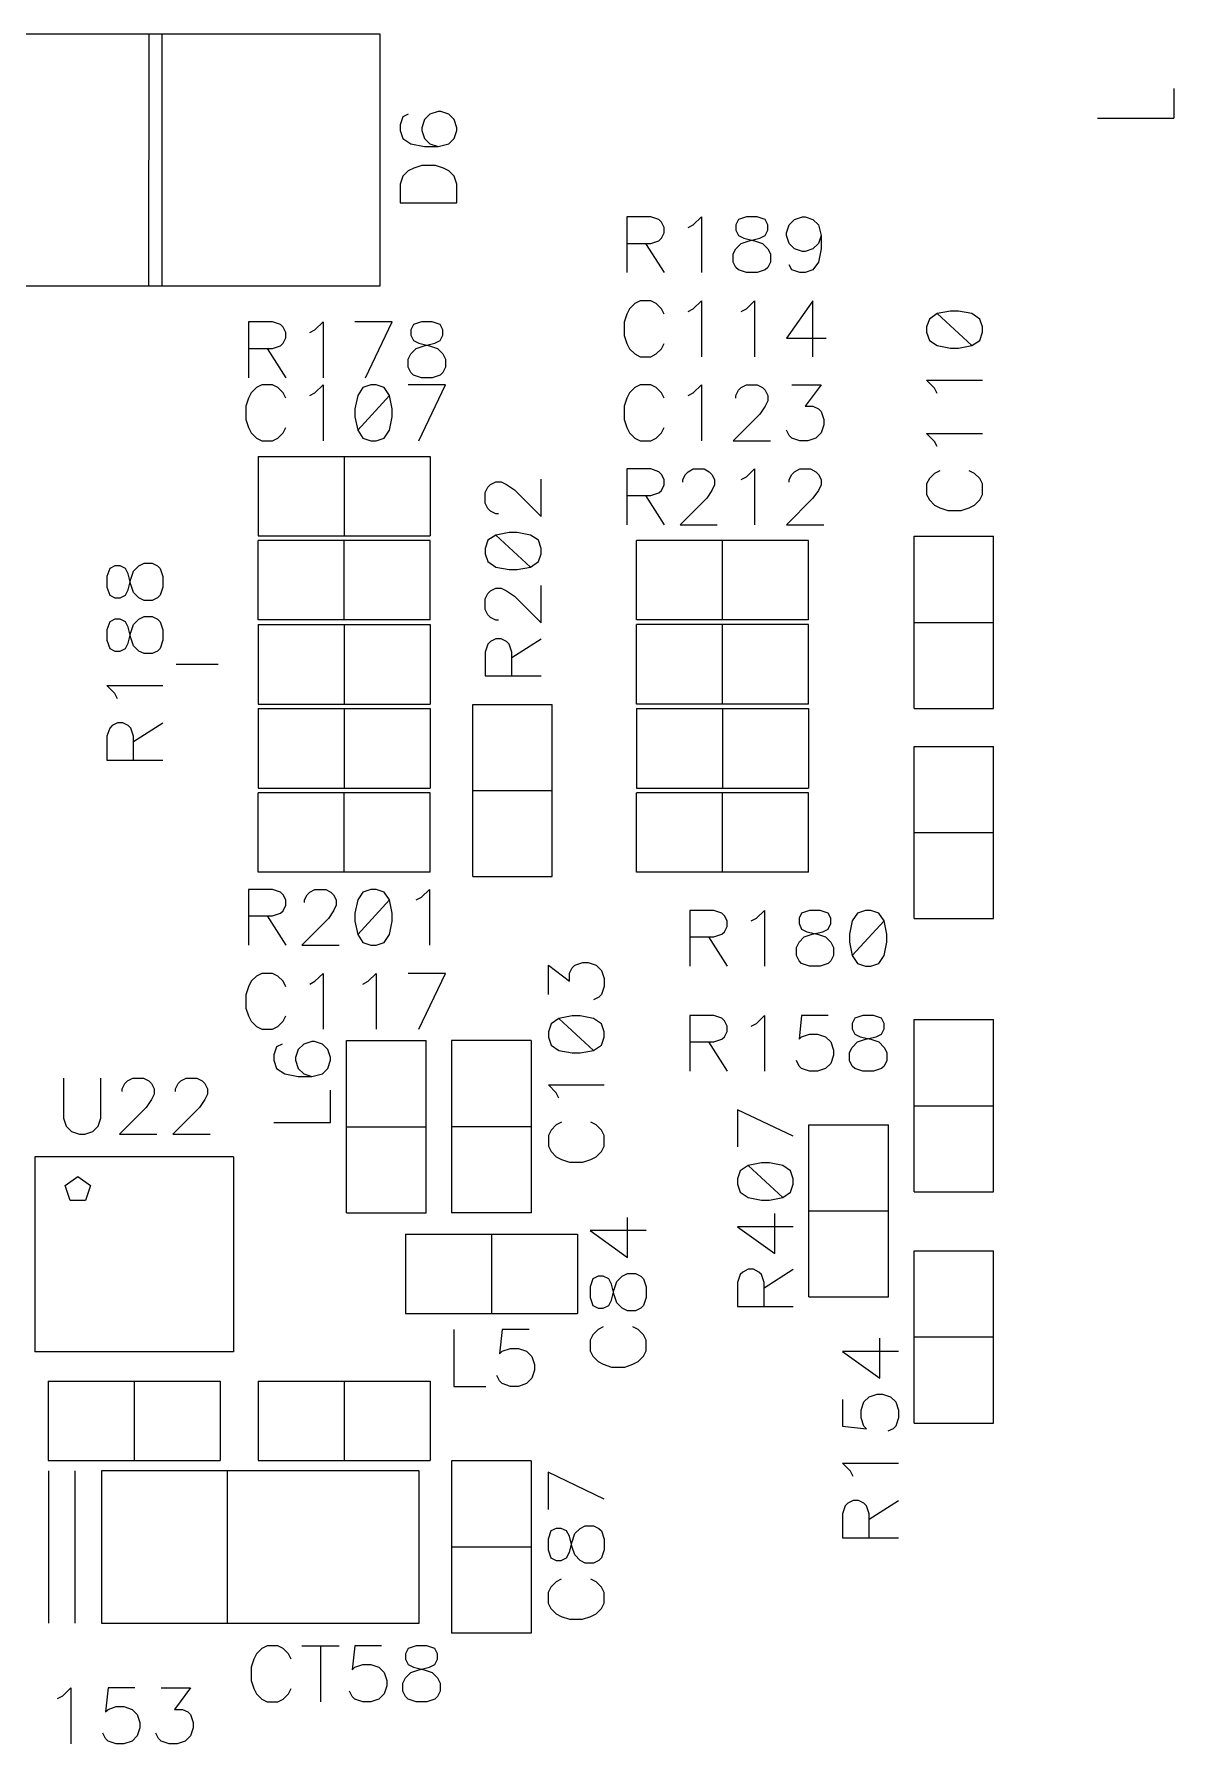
# Model space of a CAD drawing. Extents: x 295 to 953, y 10 to 290.
# Drawn here: x 722.2 to 767, y 171.1 to 238.3 of the extents above; entities that cross this region are included whole.
import ezdxf

# ---------------------------------------------------------------- set-up
doc = ezdxf.new("R2010")
doc.units = 0
doc.header["$LTSCALE"] = 5
doc.header["$MEASUREMENT"] = 0
doc.layers.add('DV-DPO-A6_BSK', color=2, linetype='CONTINUOUS')

msp = doc.modelspace()

# ---------------------------------------------------------------- linework, layer by layer
at = {"layer": 'DV-DPO-A6_BSK', "color": 7}
for p, q in [((735.824, 238.266), (718.145, 238.266)), ((726.736, 238.266), (726.723, 228.387)), ((727.245, 238.266), (727.252, 228.387)), ((735.824, 228.387), (735.824, 238.266)), ((766.994, 236.133), (766.994, 234.964)), ((736.715, 235.024), (736.609, 234.7)), ((736.926, 235.129), (736.715, 235.024)), ((737.772, 235.129), (737.56, 234.918)), ((738.095, 235.235), (737.772, 235.129)), ((738.201, 235.235), (738.095, 235.235)), ((738.518, 235.129), (738.201, 235.235)), ((738.729, 234.918), (738.518, 235.129)), ((736.609, 234.7), (736.609, 234.489)), ((736.609, 234.489), (736.715, 234.172)), ((737.56, 234.918), (737.455, 234.594)), ((737.455, 234.594), (737.455, 234.489)), ((737.455, 234.489), (737.56, 234.172)), ((738.835, 234.594), (738.729, 234.918)), ((738.729, 234.172), (738.835, 234.489)), ((738.835, 234.489), (738.835, 234.594)), ((764.003, 234.964), (766.994, 234.964)), ((736.715, 234.172), (737.032, 233.96)), ((737.032, 233.96), (737.56, 233.855)), ((737.56, 234.172), (737.772, 233.96)), ((737.56, 233.855), (738.095, 233.855)), ((737.772, 233.96), (738.095, 233.855)), ((738.095, 233.855), (738.518, 233.96)), ((738.518, 233.96), (738.729, 234.172)), ((737.138, 233.009), (736.926, 232.904)), ((737.455, 233.115), (737.138, 233.009)), ((737.99, 233.115), (737.455, 233.115)), ((738.307, 233.009), (737.99, 233.115)), ((738.518, 232.904), (738.307, 233.009)), ((736.715, 232.692), (736.609, 232.375)), ((736.609, 232.375), (736.609, 231.636)), ((736.926, 232.904), (736.715, 232.692)), ((738.729, 232.692), (738.518, 232.904)), ((738.835, 232.375), (738.729, 232.692)), ((738.835, 231.636), (738.835, 232.375)), ((736.609, 231.636), (738.835, 231.636)), ((746.449, 231.094), (745.512, 231.094)), ((745.512, 231.094), (745.512, 228.902)), ((746.766, 230.989), (746.449, 231.094)), ((748.12, 230.784), (748.437, 231.094)), ((748.437, 231.094), (748.437, 228.902)), ((750.214, 231.094), (749.897, 230.989)), ((750.63, 231.094), (750.214, 231.094)), ((750.947, 230.989), (750.63, 231.094)), ((752.096, 230.989), (752.406, 231.094)), ((752.406, 231.094), (752.512, 231.094)), ((752.512, 231.094), (752.822, 230.989)), ((746.872, 230.883), (746.766, 230.989)), ((746.971, 230.678), (746.872, 230.883)), ((746.872, 230.255), (746.971, 230.467)), ((746.971, 230.467), (746.971, 230.678)), ((747.916, 230.678), (748.12, 230.784)), ((749.897, 230.989), (749.798, 230.784)), ((749.798, 230.784), (749.798, 230.572)), ((749.798, 230.572), (749.897, 230.361)), ((749.897, 230.361), (750.108, 230.255)), ((750.735, 230.255), (750.947, 230.361)), ((751.046, 230.784), (750.947, 230.989)), ((750.947, 230.361), (751.046, 230.572)), ((751.046, 230.572), (751.046, 230.784)), ((751.779, 230.467), (751.885, 230.784)), ((751.779, 230.361), (751.779, 230.467)), ((751.885, 230.051), (751.779, 230.361)), ((751.885, 230.784), (752.096, 230.989)), ((752.822, 230.989), (753.034, 230.784)), ((753.034, 230.784), (753.139, 230.361)), ((753.139, 230.361), (753.034, 230.051)), ((753.139, 230.361), (753.139, 229.839)), ((745.512, 230.051), (746.449, 230.051)), ((746.245, 230.051), (746.971, 228.902)), ((746.449, 230.051), (746.766, 230.156)), ((746.766, 230.156), (746.872, 230.255)), ((749.692, 229.635), (749.798, 229.839)), ((749.798, 229.839), (750.002, 230.051)), ((750.002, 230.051), (750.319, 230.156)), ((750.108, 230.255), (750.524, 230.156)), ((750.319, 230.156), (750.735, 230.255)), ((750.524, 230.156), (750.841, 230.051)), ((750.841, 230.051), (751.046, 229.839)), ((751.046, 229.839), (751.151, 229.635)), ((752.096, 229.839), (751.885, 230.051)), ((752.406, 229.734), (752.096, 229.839)), ((752.512, 229.734), (752.406, 229.734)), ((752.822, 229.839), (752.512, 229.734)), ((753.034, 230.051), (752.822, 229.839)), ((753.139, 229.839), (753.034, 229.318)), ((749.692, 229.318), (749.692, 229.635)), ((749.798, 229.106), (749.692, 229.318)), ((749.897, 229.007), (749.798, 229.106)), ((750.214, 228.902), (749.897, 229.007)), ((750.947, 229.007), (750.63, 228.902)), ((751.046, 229.106), (750.947, 229.007)), ((751.151, 229.318), (751.046, 229.106)), ((751.151, 229.635), (751.151, 229.318)), ((751.99, 229.007), (751.885, 229.212)), ((752.301, 228.902), (751.99, 229.007)), ((752.822, 229.007), (752.512, 228.902)), ((753.034, 229.318), (752.822, 229.007)), ((718.145, 228.387), (735.824, 228.387)), ((750.63, 228.902), (750.214, 228.902)), ((752.512, 228.902), (752.301, 228.902)), ((745.822, 227.687), (745.617, 227.482)), ((746.033, 227.792), (745.822, 227.687)), ((746.449, 227.792), (746.033, 227.792)), ((746.661, 227.687), (746.449, 227.792)), ((746.872, 227.482), (746.661, 227.687)), ((748.12, 227.482), (748.437, 227.792)), ((748.437, 227.792), (748.437, 225.6)), ((750.214, 227.482), (750.524, 227.792)), ((750.524, 227.792), (750.524, 225.6)), ((752.822, 227.792), (751.779, 226.333)), ((752.822, 225.6), (752.822, 227.792)), ((731.59, 226.967), (730.653, 226.967)), ((730.653, 226.967), (730.653, 224.774)), ((731.907, 226.861), (731.59, 226.967)), ((733.261, 226.656), (733.578, 226.967)), ((733.578, 226.967), (733.578, 224.774)), ((736.292, 226.967), (734.833, 226.967)), ((735.249, 224.774), (736.292, 226.967)), ((737.442, 226.967), (737.131, 226.861)), ((737.864, 226.967), (737.442, 226.967)), ((738.175, 226.861), (737.864, 226.967)), ((745.512, 227.27), (745.406, 226.953)), ((745.617, 227.482), (745.512, 227.27)), ((746.971, 227.27), (746.872, 227.482)), ((747.916, 227.376), (748.12, 227.482)), ((750.002, 227.376), (750.214, 227.482)), ((757.392, 227.079), (757.287, 226.769)), ((757.703, 227.29), (757.392, 227.079)), ((758.224, 227.389), (757.703, 227.29)), ((757.703, 227.29), (759.063, 226.036)), ((758.541, 227.389), (758.224, 227.389)), ((759.063, 227.29), (758.541, 227.389)), ((759.373, 227.079), (759.063, 227.29)), ((759.479, 226.769), (759.373, 227.079)), ((732.013, 226.755), (731.907, 226.861)), ((732.112, 226.551), (732.013, 226.755)), ((732.013, 226.128), (732.112, 226.339)), ((732.112, 226.339), (732.112, 226.551)), ((733.057, 226.551), (733.261, 226.656)), ((737.131, 226.861), (737.026, 226.656)), ((737.026, 226.656), (737.026, 226.445)), ((737.026, 226.445), (737.131, 226.234)), ((738.28, 226.656), (738.175, 226.861)), ((738.175, 226.234), (738.28, 226.445)), ((738.28, 226.445), (738.28, 226.656)), ((745.406, 226.953), (745.406, 226.432)), ((745.406, 226.432), (745.512, 226.121)), ((751.779, 226.333), (753.344, 226.333)), ((757.287, 226.769), (757.287, 226.557)), ((757.287, 226.557), (757.392, 226.24)), ((759.373, 226.24), (759.479, 226.557)), ((759.479, 226.557), (759.479, 226.769)), ((730.653, 225.923), (731.59, 225.923)), ((731.386, 225.923), (732.112, 224.774)), ((731.59, 225.923), (731.907, 226.029)), ((731.907, 226.029), (732.013, 226.128)), ((736.92, 225.507), (737.026, 225.712)), ((737.026, 225.712), (737.237, 225.923)), ((737.131, 226.234), (737.336, 226.128)), ((737.237, 225.923), (737.547, 226.029)), ((737.336, 226.128), (737.759, 226.029)), ((737.547, 226.029), (737.963, 226.128)), ((737.759, 226.029), (738.069, 225.923)), ((737.963, 226.128), (738.175, 226.234)), ((738.069, 225.923), (738.28, 225.712)), ((738.28, 225.712), (738.386, 225.507)), ((745.512, 226.121), (745.617, 225.91)), ((745.617, 225.91), (745.822, 225.705)), ((745.822, 225.705), (746.033, 225.6)), ((746.449, 225.6), (746.661, 225.705)), ((746.661, 225.705), (746.872, 225.91)), ((746.872, 225.91), (746.971, 226.121)), ((757.392, 226.24), (757.703, 226.036)), ((757.703, 226.036), (758.224, 225.93)), ((758.224, 225.93), (758.541, 225.93)), ((758.541, 225.93), (759.063, 226.036)), ((759.063, 226.036), (759.373, 226.24)), ((736.92, 225.19), (736.92, 225.507)), ((737.026, 224.979), (736.92, 225.19)), ((737.131, 224.88), (737.026, 224.979)), ((738.28, 224.979), (738.175, 224.88)), ((738.386, 225.19), (738.28, 224.979)), ((738.386, 225.507), (738.386, 225.19)), ((746.033, 225.6), (746.449, 225.6)), ((730.963, 224.385), (730.758, 224.18)), ((731.174, 224.49), (730.963, 224.385)), ((731.59, 224.49), (731.174, 224.49)), ((731.802, 224.385), (731.59, 224.49)), ((732.013, 224.18), (731.802, 224.385)), ((733.261, 224.18), (733.578, 224.49)), ((733.578, 224.49), (733.578, 222.298)), ((735.143, 224.385), (734.939, 224.074)), ((735.46, 224.49), (735.143, 224.385)), ((735.665, 224.49), (735.46, 224.49)), ((735.982, 224.385), (735.665, 224.49)), ((736.187, 224.074), (735.982, 224.385)), ((738.386, 224.49), (736.92, 224.49)), ((737.442, 224.774), (737.131, 224.88)), ((737.336, 222.298), (738.386, 224.49)), ((737.864, 224.774), (737.442, 224.774)), ((738.175, 224.88), (737.864, 224.774)), ((745.822, 224.385), (745.617, 224.18)), ((746.033, 224.49), (745.822, 224.385)), ((746.449, 224.49), (746.033, 224.49)), ((746.661, 224.385), (746.449, 224.49)), ((746.872, 224.18), (746.661, 224.385)), ((748.12, 224.18), (748.437, 224.49)), ((748.437, 224.49), (748.437, 222.298)), ((749.897, 224.279), (750.002, 224.385)), ((750.002, 224.385), (750.214, 224.49)), ((750.214, 224.49), (750.63, 224.49)), ((750.63, 224.49), (750.841, 224.385)), ((750.841, 224.385), (750.947, 224.279)), ((751.99, 224.49), (753.139, 224.49)), ((753.139, 224.49), (752.512, 223.651)), ((757.597, 224.365), (757.287, 224.675)), ((757.287, 224.675), (759.479, 224.675)), ((757.703, 224.153), (757.597, 224.365)), ((730.653, 223.968), (730.547, 223.651)), ((730.547, 223.651), (730.547, 223.13)), ((730.758, 224.18), (730.653, 223.968)), ((732.112, 223.968), (732.013, 224.18)), ((733.057, 224.074), (733.261, 224.18)), ((734.939, 224.074), (734.833, 223.552)), ((736.187, 224.074), (734.939, 222.714)), ((736.292, 223.552), (736.187, 224.074)), ((745.512, 223.968), (745.406, 223.651)), ((745.406, 223.651), (745.406, 223.13)), ((745.617, 224.18), (745.512, 223.968)), ((746.971, 223.968), (746.872, 224.18)), ((747.916, 224.074), (748.12, 224.18)), ((749.798, 224.074), (749.897, 224.279)), ((749.798, 223.968), (749.798, 224.074)), ((750.947, 223.651), (750.735, 223.341)), ((750.947, 224.279), (751.046, 224.074)), ((751.046, 223.863), (750.947, 223.651)), ((751.046, 224.074), (751.046, 223.863)), ((752.512, 223.651), (752.822, 223.651)), ((752.822, 223.651), (753.034, 223.552)), ((730.547, 223.13), (730.653, 222.819)), ((734.833, 223.552), (734.833, 223.235)), ((734.833, 223.235), (734.939, 222.714)), ((736.187, 222.714), (736.292, 223.235)), ((736.292, 223.235), (736.292, 223.552)), ((745.406, 223.13), (745.512, 222.819)), ((750.735, 223.341), (749.692, 222.298)), ((753.034, 223.552), (753.139, 223.447)), ((753.139, 223.447), (753.245, 223.13)), ((753.245, 223.13), (753.245, 222.925)), ((730.653, 222.819), (730.758, 222.608)), ((730.758, 222.608), (730.963, 222.403)), ((730.963, 222.403), (731.174, 222.298)), ((731.174, 222.298), (731.59, 222.298)), ((731.59, 222.298), (731.802, 222.403)), ((731.802, 222.403), (732.013, 222.608)), ((732.013, 222.608), (732.112, 222.819)), ((734.939, 222.714), (735.143, 222.403)), ((735.143, 222.403), (735.46, 222.298)), ((735.46, 222.298), (735.665, 222.298)), ((735.665, 222.298), (735.982, 222.403)), ((735.982, 222.403), (736.187, 222.714)), ((745.512, 222.819), (745.617, 222.608)), ((745.617, 222.608), (745.822, 222.403)), ((745.822, 222.403), (746.033, 222.298)), ((746.033, 222.298), (746.449, 222.298)), ((746.449, 222.298), (746.661, 222.403)), ((746.661, 222.403), (746.872, 222.608)), ((746.872, 222.608), (746.971, 222.819)), ((749.692, 222.298), (751.151, 222.298)), ((751.885, 222.502), (751.779, 222.714)), ((751.99, 222.403), (751.885, 222.502)), ((752.301, 222.298), (751.99, 222.403)), ((752.618, 222.298), (752.301, 222.298)), ((752.928, 222.403), (752.618, 222.298)), ((753.139, 222.608), (752.928, 222.403)), ((753.245, 222.925), (753.139, 222.608)), ((757.597, 222.271), (757.287, 222.588)), ((757.287, 222.588), (759.479, 222.588)), ((757.703, 222.067), (757.597, 222.271)), ((731.036, 221.683), (737.792, 221.683)), ((731.036, 221.683), (731.036, 218.56)), ((734.41, 221.683), (734.41, 218.56)), ((737.792, 221.683), (737.792, 218.56)), ((746.449, 221.188), (745.512, 221.188)), ((745.512, 221.188), (745.512, 218.996)), ((746.766, 221.083), (746.449, 221.188)), ((746.872, 220.977), (746.766, 221.083)), ((746.971, 220.772), (746.872, 220.977)), ((747.704, 220.772), (747.81, 220.977)), ((747.81, 220.977), (747.916, 221.083)), ((747.916, 221.083), (748.12, 221.188)), ((748.12, 221.188), (748.543, 221.188)), ((748.543, 221.188), (748.748, 221.083)), ((748.748, 221.083), (748.853, 220.977)), ((748.853, 220.977), (748.959, 220.772)), ((750.214, 220.878), (750.524, 221.188)), ((750.524, 221.188), (750.524, 218.996)), ((751.885, 220.772), (751.99, 220.977)), ((751.99, 220.977), (752.096, 221.083)), ((752.096, 221.083), (752.301, 221.188)), ((752.301, 221.188), (752.723, 221.188)), ((752.723, 221.188), (752.928, 221.083)), ((752.928, 221.083), (753.034, 220.977)), ((753.034, 220.977), (753.139, 220.772)), ((757.597, 221.016), (757.392, 220.812)), ((757.808, 221.122), (757.597, 221.016)), ((759.169, 221.016), (758.957, 221.122)), ((759.373, 220.812), (759.169, 221.016)), ((739.951, 220.264), (740.057, 220.475)), ((739.951, 219.848), (739.951, 220.264)), ((740.057, 220.475), (740.156, 220.581)), ((740.156, 220.581), (740.367, 220.686)), ((740.367, 220.686), (740.578, 220.686)), ((740.578, 220.686), (740.783, 220.581)), ((740.783, 220.581), (741.1, 220.369)), ((741.1, 220.369), (742.144, 219.326)), ((742.144, 219.326), (742.144, 220.785)), ((746.449, 220.145), (746.766, 220.25)), ((746.766, 220.25), (746.872, 220.349)), ((746.872, 220.349), (746.971, 220.561)), ((746.971, 220.561), (746.971, 220.772)), ((747.704, 220.666), (747.704, 220.772)), ((748.853, 220.349), (748.649, 220.039)), ((748.959, 220.561), (748.853, 220.349)), ((748.959, 220.772), (748.959, 220.561)), ((750.002, 220.772), (750.214, 220.878)), ((751.885, 220.666), (751.885, 220.772)), ((753.034, 220.349), (752.822, 220.039)), ((753.139, 220.561), (753.034, 220.349)), ((753.139, 220.772), (753.139, 220.561)), ((757.392, 220.812), (757.287, 220.6)), ((757.287, 220.6), (757.287, 220.184)), ((759.479, 220.6), (759.373, 220.812)), ((759.479, 220.184), (759.479, 220.6)), ((740.057, 219.636), (739.951, 219.848)), ((740.156, 219.537), (740.057, 219.636)), ((745.512, 220.145), (746.449, 220.145)), ((746.245, 220.145), (746.971, 218.996)), ((748.649, 220.039), (747.599, 218.996)), ((752.822, 220.039), (751.779, 218.996)), ((757.287, 220.184), (757.392, 219.973)), ((757.392, 219.973), (757.597, 219.768)), ((757.597, 219.768), (757.808, 219.663)), ((757.808, 219.663), (758.119, 219.557)), ((758.64, 219.557), (758.957, 219.663)), ((758.957, 219.663), (759.169, 219.768)), ((759.169, 219.768), (759.373, 219.973)), ((759.373, 219.973), (759.479, 220.184)), ((740.367, 219.432), (740.156, 219.537)), ((740.473, 219.432), (740.367, 219.432)), ((747.599, 218.996), (749.065, 218.996)), ((751.779, 218.996), (753.245, 218.996)), ((758.119, 219.557), (758.64, 219.557)), ((731.036, 218.56), (737.792, 218.56)), ((737.792, 218.381), (731.036, 218.381)), ((731.036, 215.258), (731.036, 218.381)), ((734.41, 215.258), (734.41, 218.381)), ((737.792, 215.258), (737.792, 218.381)), ((740.057, 218.388), (739.951, 218.071)), ((740.367, 218.593), (740.057, 218.388)), ((740.889, 218.698), (740.367, 218.593)), ((740.367, 218.593), (741.728, 217.338)), ((741.206, 218.698), (740.889, 218.698)), ((741.728, 218.593), (741.206, 218.698)), ((742.038, 218.388), (741.728, 218.593)), ((742.144, 218.071), (742.038, 218.388)), ((752.651, 218.381), (745.895, 218.381)), ((745.895, 215.258), (745.895, 218.381)), ((749.269, 215.258), (749.269, 218.381)), ((752.651, 215.258), (752.651, 218.381)), ((756.791, 211.784), (756.791, 218.547)), ((756.791, 218.547), (759.915, 218.547)), ((759.915, 211.784), (759.915, 218.547)), ((739.951, 218.071), (739.951, 217.86)), ((739.951, 217.86), (740.057, 217.549)), ((742.038, 217.549), (742.144, 217.86)), ((742.144, 217.86), (742.144, 218.071)), ((725.198, 217.279), (725.092, 216.962)), ((725.092, 216.962), (725.092, 216.546)), ((725.402, 217.384), (725.198, 217.279)), ((725.614, 217.384), (725.402, 217.384)), ((725.825, 217.279), (725.614, 217.384)), ((725.924, 217.067), (725.825, 217.279)), ((726.03, 216.651), (725.924, 217.067)), ((726.03, 216.863), (726.136, 217.173)), ((726.136, 217.173), (726.347, 217.384)), ((726.347, 217.384), (726.552, 217.483)), ((726.552, 217.483), (726.869, 217.483)), ((726.869, 217.483), (727.073, 217.384)), ((727.073, 217.384), (727.179, 217.279)), ((727.179, 217.279), (727.285, 216.962)), ((727.285, 216.962), (727.285, 216.546)), ((740.057, 217.549), (740.367, 217.338)), ((740.367, 217.338), (740.889, 217.239)), ((740.889, 217.239), (741.206, 217.239)), ((741.206, 217.239), (741.728, 217.338)), ((741.728, 217.338), (742.038, 217.549)), ((725.092, 216.546), (725.198, 216.235)), ((725.198, 216.235), (725.402, 216.13)), ((725.614, 216.13), (725.825, 216.235)), ((725.825, 216.235), (725.924, 216.44)), ((725.924, 216.44), (726.03, 216.863)), ((726.136, 216.334), (726.03, 216.651)), ((726.347, 216.13), (726.136, 216.334)), ((727.179, 216.235), (727.073, 216.13)), ((727.285, 216.546), (727.179, 216.235)), ((739.951, 216.09), (740.057, 216.295)), ((740.057, 216.295), (740.156, 216.4)), ((740.156, 216.4), (740.367, 216.506)), ((740.367, 216.506), (740.578, 216.506)), ((740.578, 216.506), (740.783, 216.4)), ((740.783, 216.4), (741.1, 216.189)), ((742.144, 215.146), (742.144, 216.612)), ((725.402, 216.13), (725.614, 216.13)), ((726.552, 216.024), (726.347, 216.13)), ((726.869, 216.024), (726.552, 216.024)), ((727.073, 216.13), (726.869, 216.024)), ((739.951, 215.667), (739.951, 216.09)), ((740.057, 215.463), (739.951, 215.667)), ((741.1, 216.189), (742.144, 215.146)), ((725.198, 215.185), (725.092, 214.875)), ((725.402, 215.291), (725.198, 215.185)), ((725.614, 215.291), (725.402, 215.291)), ((725.825, 215.185), (725.614, 215.291)), ((725.924, 214.98), (725.825, 215.185)), ((726.03, 214.558), (725.924, 214.98)), ((726.03, 214.769), (726.136, 215.086)), ((726.136, 215.086), (726.347, 215.291)), ((726.347, 215.291), (726.552, 215.396)), ((726.552, 215.396), (726.869, 215.396)), ((726.869, 215.396), (727.073, 215.291)), ((727.073, 215.291), (727.179, 215.185)), ((727.179, 215.185), (727.285, 214.875)), ((737.792, 215.258), (731.036, 215.258)), ((731.036, 215.079), (737.792, 215.079)), ((731.036, 215.079), (731.036, 211.956)), ((734.41, 215.079), (734.41, 211.956)), ((737.792, 215.079), (737.792, 211.956)), ((740.156, 215.357), (740.057, 215.463)), ((740.367, 215.251), (740.156, 215.357)), ((740.473, 215.251), (740.367, 215.251)), ((752.651, 215.258), (745.895, 215.258)), ((752.651, 215.079), (745.895, 215.079)), ((745.895, 211.956), (745.895, 215.079)), ((749.269, 211.956), (749.269, 215.079)), ((752.651, 211.956), (752.651, 215.079)), ((756.791, 215.165), (759.915, 215.165)), ((725.092, 214.875), (725.092, 214.459)), ((725.092, 214.459), (725.198, 214.142)), ((725.825, 214.142), (725.924, 214.353)), ((725.924, 214.353), (726.03, 214.769)), ((726.136, 214.247), (726.03, 214.558)), ((726.347, 214.036), (726.136, 214.247)), ((727.285, 214.459), (727.179, 214.142)), ((727.285, 214.875), (727.285, 214.459)), ((740.057, 214.313), (739.951, 213.996)), ((740.156, 214.412), (740.057, 214.313)), ((740.367, 214.518), (740.156, 214.412)), ((740.578, 214.518), (740.367, 214.518)), ((740.783, 214.412), (740.578, 214.518)), ((740.889, 214.313), (740.783, 214.412)), ((740.995, 213.996), (740.889, 214.313)), ((740.995, 213.785), (742.144, 214.518)), ((725.198, 214.142), (725.402, 214.036)), ((725.402, 214.036), (725.614, 214.036)), ((725.614, 214.036), (725.825, 214.142)), ((726.552, 213.937), (726.347, 214.036)), ((726.869, 213.937), (726.552, 213.937)), ((727.073, 214.036), (726.869, 213.937)), ((727.179, 214.142), (727.073, 214.036)), ((739.951, 213.996), (739.951, 213.059)), ((740.995, 213.059), (740.995, 213.996)), ((729.457, 213.514), (727.806, 213.514)), ((739.951, 213.059), (742.144, 213.059)), ((725.402, 212.365), (725.092, 212.682)), ((725.092, 212.682), (727.285, 212.682)), ((725.508, 212.161), (725.402, 212.365)), ((731.036, 211.956), (737.792, 211.956)), ((731.036, 211.777), (737.792, 211.777)), ((731.036, 211.777), (731.036, 208.654)), ((734.41, 211.777), (734.41, 208.654)), ((737.792, 211.777), (737.792, 208.654)), ((739.456, 205.18), (739.456, 211.943)), ((739.456, 211.943), (742.579, 211.943)), ((742.579, 205.18), (742.579, 211.943)), ((752.651, 211.956), (745.895, 211.956)), ((745.895, 211.777), (752.651, 211.777)), ((745.895, 211.777), (745.895, 208.654)), ((749.269, 211.777), (749.269, 208.654)), ((752.651, 211.777), (752.651, 208.654)), ((756.791, 211.784), (759.915, 211.784)), ((725.198, 211.011), (725.092, 210.694)), ((725.297, 211.11), (725.198, 211.011)), ((725.508, 211.216), (725.297, 211.11)), ((725.719, 211.216), (725.508, 211.216)), ((725.924, 211.11), (725.719, 211.216)), ((726.03, 211.011), (725.924, 211.11)), ((726.136, 210.694), (726.03, 211.011)), ((726.136, 210.483), (727.285, 211.216)), ((725.092, 210.694), (725.092, 209.757)), ((726.136, 209.757), (726.136, 210.694)), ((756.791, 203.529), (756.791, 210.292)), ((756.791, 210.292), (759.915, 210.292)), ((759.915, 203.529), (759.915, 210.292)), ((725.092, 209.757), (727.285, 209.757)), ((731.036, 208.654), (737.792, 208.654)), ((737.792, 208.475), (731.036, 208.475)), ((731.036, 205.352), (731.036, 208.475)), ((734.41, 205.352), (734.41, 208.475)), ((737.792, 205.352), (737.792, 208.475)), ((739.456, 208.561), (742.579, 208.561)), ((745.895, 208.654), (752.651, 208.654)), ((752.651, 208.475), (745.895, 208.475)), ((745.895, 205.352), (745.895, 208.475)), ((749.269, 205.352), (749.269, 208.475)), ((752.651, 205.352), (752.651, 208.475)), ((756.791, 206.91), (759.915, 206.91)), ((737.792, 205.352), (731.036, 205.352)), ((739.456, 205.18), (742.579, 205.18)), ((752.651, 205.352), (745.895, 205.352)), ((731.59, 204.678), (730.653, 204.678)), ((730.653, 204.678), (730.653, 202.486)), ((731.907, 204.573), (731.59, 204.678)), ((732.013, 204.467), (731.907, 204.573)), ((732.112, 204.262), (732.013, 204.467)), ((732.112, 204.051), (732.112, 204.262)), ((732.845, 204.262), (732.951, 204.467)), ((732.845, 204.156), (732.845, 204.262)), ((732.951, 204.467), (733.057, 204.573)), ((733.057, 204.573), (733.261, 204.678)), ((733.261, 204.678), (733.684, 204.678)), ((733.684, 204.678), (733.889, 204.573)), ((733.889, 204.573), (733.994, 204.467)), ((733.994, 204.467), (734.1, 204.262)), ((734.1, 204.262), (734.1, 204.051)), ((734.939, 204.262), (734.833, 203.74)), ((735.143, 204.573), (734.939, 204.262)), ((736.187, 204.262), (734.939, 202.902)), ((735.46, 204.678), (735.143, 204.573)), ((735.665, 204.678), (735.46, 204.678)), ((735.982, 204.573), (735.665, 204.678)), ((736.187, 204.262), (735.982, 204.573)), ((736.292, 203.74), (736.187, 204.262)), ((737.237, 204.262), (737.442, 204.368)), ((737.442, 204.368), (737.759, 204.678)), ((737.759, 204.678), (737.759, 202.486)), ((730.653, 203.635), (731.59, 203.635)), ((731.386, 203.635), (732.112, 202.486)), ((731.59, 203.635), (731.907, 203.74)), ((731.907, 203.74), (732.013, 203.839)), ((732.013, 203.839), (732.112, 204.051)), ((733.79, 203.529), (732.74, 202.486)), ((733.994, 203.839), (733.79, 203.529)), ((734.1, 204.051), (733.994, 203.839)), ((734.833, 203.74), (734.833, 203.423)), ((736.292, 203.423), (736.292, 203.74)), ((748.926, 203.853), (747.988, 203.853)), ((747.988, 203.853), (747.988, 201.66)), ((749.243, 203.747), (748.926, 203.853)), ((749.349, 203.641), (749.243, 203.747)), ((749.448, 203.437), (749.349, 203.641)), ((750.392, 203.437), (750.597, 203.542)), ((750.597, 203.542), (750.914, 203.853)), ((750.914, 203.853), (750.914, 201.66)), ((752.373, 203.747), (752.274, 203.542)), ((752.274, 203.542), (752.274, 203.331)), ((752.69, 203.853), (752.373, 203.747)), ((753.106, 203.853), (752.69, 203.853)), ((753.423, 203.747), (753.106, 203.853)), ((753.522, 203.542), (753.423, 203.747)), ((753.522, 203.331), (753.522, 203.542)), ((754.572, 203.747), (754.361, 203.437)), ((754.883, 203.853), (754.572, 203.747)), ((755.094, 203.853), (754.883, 203.853)), ((755.404, 203.747), (755.094, 203.853)), ((755.616, 203.437), (755.404, 203.747)), ((756.791, 203.529), (759.915, 203.529)), ((734.833, 203.423), (734.939, 202.902)), ((734.939, 202.902), (735.143, 202.591)), ((735.982, 202.591), (736.187, 202.902)), ((736.187, 202.902), (736.292, 203.423)), ((747.988, 202.809), (748.926, 202.809)), ((748.721, 202.809), (749.448, 201.66)), ((748.926, 202.809), (749.243, 202.915)), ((749.243, 202.915), (749.349, 203.014)), ((749.349, 203.014), (749.448, 203.225)), ((749.448, 203.225), (749.448, 203.437)), ((752.274, 203.331), (752.373, 203.12)), ((752.274, 202.598), (752.479, 202.809)), ((752.373, 203.12), (752.585, 203.014)), ((752.479, 202.809), (752.796, 202.915)), ((752.585, 203.014), (753.001, 202.915)), ((752.796, 202.915), (753.212, 203.014)), ((753.001, 202.915), (753.318, 202.809)), ((753.212, 203.014), (753.423, 203.12)), ((753.318, 202.809), (753.522, 202.598)), ((753.423, 203.12), (753.522, 203.331)), ((754.361, 203.437), (754.255, 202.915)), ((754.255, 202.915), (754.255, 202.598)), ((755.616, 203.437), (754.361, 202.076)), ((755.721, 202.915), (755.616, 203.437)), ((755.721, 202.598), (755.721, 202.915)), ((732.74, 202.486), (734.206, 202.486)), ((735.143, 202.591), (735.46, 202.486)), ((735.46, 202.486), (735.665, 202.486)), ((735.665, 202.486), (735.982, 202.591)), ((752.168, 202.393), (752.274, 202.598)), ((752.168, 202.076), (752.168, 202.393)), ((753.522, 202.598), (753.628, 202.393)), ((753.628, 202.393), (753.628, 202.076)), ((754.255, 202.598), (754.361, 202.076)), ((755.616, 202.076), (755.721, 202.598)), ((742.428, 200.551), (742.428, 201.7)), ((742.428, 201.7), (743.26, 201.072)), ((743.26, 201.383), (743.365, 201.594)), ((743.365, 201.594), (743.471, 201.7)), ((743.471, 201.7), (743.781, 201.799)), ((743.781, 201.799), (743.993, 201.799)), ((743.993, 201.799), (744.31, 201.7)), ((744.31, 201.7), (744.514, 201.488)), ((744.514, 201.488), (744.62, 201.178)), ((752.274, 201.865), (752.168, 202.076)), ((752.373, 201.766), (752.274, 201.865)), ((752.69, 201.66), (752.373, 201.766)), ((753.106, 201.66), (752.69, 201.66)), ((753.423, 201.766), (753.106, 201.66)), ((753.522, 201.865), (753.423, 201.766)), ((753.628, 202.076), (753.522, 201.865)), ((754.361, 202.076), (754.572, 201.766)), ((754.572, 201.766), (754.883, 201.66)), ((754.883, 201.66), (755.094, 201.66)), ((755.094, 201.66), (755.404, 201.766)), ((755.404, 201.766), (755.616, 202.076)), ((730.653, 200.854), (730.547, 200.537)), ((730.758, 201.066), (730.653, 200.854)), ((730.963, 201.271), (730.758, 201.066)), ((731.174, 201.376), (730.963, 201.271)), ((731.59, 201.376), (731.174, 201.376)), ((731.802, 201.271), (731.59, 201.376)), ((732.013, 201.066), (731.802, 201.271)), ((732.112, 200.854), (732.013, 201.066)), ((733.057, 200.96), (733.261, 201.066)), ((733.261, 201.066), (733.578, 201.376)), ((733.578, 201.376), (733.578, 199.184)), ((735.143, 200.96), (735.355, 201.066)), ((735.355, 201.066), (735.665, 201.376)), ((735.665, 201.376), (735.665, 199.184)), ((738.386, 201.376), (736.92, 201.376)), ((737.336, 199.184), (738.386, 201.376)), ((743.26, 201.072), (743.26, 201.383)), ((744.62, 200.861), (744.514, 200.551)), ((744.62, 201.178), (744.62, 200.861)), ((730.547, 200.537), (730.547, 200.016)), ((744.409, 200.445), (744.204, 200.339)), ((744.514, 200.551), (744.409, 200.445)), ((730.547, 200.016), (730.653, 199.705)), ((730.653, 199.705), (730.758, 199.494)), ((730.758, 199.494), (730.963, 199.289)), ((731.802, 199.289), (732.013, 199.494)), ((732.013, 199.494), (732.112, 199.705)), ((742.844, 199.606), (742.533, 199.402)), ((743.365, 199.712), (742.844, 199.606)), ((742.844, 199.606), (744.204, 198.352)), ((743.682, 199.712), (743.365, 199.712)), ((744.204, 199.606), (743.682, 199.712)), ((744.514, 199.402), (744.204, 199.606)), ((748.926, 199.725), (747.988, 199.725)), ((747.988, 199.725), (747.988, 197.533)), ((749.243, 199.62), (748.926, 199.725)), ((749.349, 199.514), (749.243, 199.62)), ((749.448, 199.309), (749.349, 199.514)), ((750.597, 199.415), (750.914, 199.725)), ((750.914, 199.725), (750.914, 197.533)), ((752.373, 199.725), (752.274, 198.787)), ((753.423, 199.725), (752.373, 199.725)), ((754.467, 199.62), (754.361, 199.415)), ((754.777, 199.725), (754.467, 199.62)), ((755.2, 199.725), (754.777, 199.725)), ((755.51, 199.62), (755.2, 199.725)), ((755.616, 199.415), (755.51, 199.62)), ((756.791, 192.798), (756.791, 199.56)), ((756.791, 199.56), (759.915, 199.56)), ((759.915, 192.798), (759.915, 199.56)), ((730.963, 199.289), (731.174, 199.184)), ((731.174, 199.184), (731.59, 199.184)), ((731.59, 199.184), (731.802, 199.289)), ((742.533, 199.402), (742.428, 199.085)), ((742.428, 199.085), (742.428, 198.873)), ((742.428, 198.873), (742.533, 198.563)), ((744.62, 199.085), (744.514, 199.402)), ((744.514, 198.563), (744.62, 198.873)), ((744.62, 198.873), (744.62, 199.085)), ((748.926, 198.682), (749.243, 198.787)), ((749.243, 198.787), (749.349, 198.886)), ((749.349, 198.886), (749.448, 199.098)), ((749.448, 199.098), (749.448, 199.309)), ((750.392, 199.309), (750.597, 199.415)), ((752.274, 198.787), (752.373, 198.886)), ((752.373, 198.886), (752.69, 198.992)), ((752.69, 198.992), (753.001, 198.992)), ((753.001, 198.992), (753.318, 198.886)), ((753.318, 198.886), (753.522, 198.682)), ((754.361, 199.415), (754.361, 199.203)), ((754.361, 199.203), (754.467, 198.992)), ((754.467, 198.992), (754.671, 198.886)), ((754.572, 198.682), (754.883, 198.787)), ((754.671, 198.886), (755.094, 198.787)), ((754.883, 198.787), (755.299, 198.886)), ((755.094, 198.787), (755.404, 198.682)), ((755.299, 198.886), (755.51, 198.992)), ((755.51, 198.992), (755.616, 199.203)), ((755.616, 199.203), (755.616, 199.415)), ((731.756, 198.49), (731.65, 198.173)), ((731.65, 198.173), (731.65, 197.962)), ((731.967, 198.596), (731.756, 198.49)), ((732.607, 198.385), (732.502, 198.068)), ((732.819, 198.596), (732.607, 198.385)), ((733.136, 198.702), (732.819, 198.596)), ((733.241, 198.702), (733.136, 198.702)), ((733.558, 198.596), (733.241, 198.702)), ((733.77, 198.385), (733.558, 198.596)), ((733.875, 198.068), (733.77, 198.385)), ((734.503, 191.972), (734.503, 198.735)), ((734.503, 198.735), (737.626, 198.735)), ((737.626, 191.972), (737.626, 198.735)), ((738.63, 198.735), (738.63, 191.972)), ((741.754, 198.735), (738.63, 198.735)), ((741.754, 198.735), (741.754, 191.972)), ((742.533, 198.563), (742.844, 198.352)), ((742.844, 198.352), (743.365, 198.252)), ((743.365, 198.252), (743.682, 198.252)), ((743.682, 198.252), (744.204, 198.352)), ((744.204, 198.352), (744.514, 198.563)), ((747.988, 198.682), (748.926, 198.682)), ((748.721, 198.682), (749.448, 197.533)), ((753.522, 198.682), (753.628, 198.365)), ((753.628, 198.16), (753.522, 197.843)), ((753.628, 198.365), (753.628, 198.16)), ((754.255, 198.266), (754.361, 198.47)), ((754.255, 197.949), (754.255, 198.266)), ((754.361, 198.47), (754.572, 198.682)), ((755.404, 198.682), (755.616, 198.47)), ((755.616, 198.47), (755.721, 198.266)), ((755.721, 198.266), (755.721, 197.949)), ((731.65, 197.962), (731.756, 197.645)), ((731.756, 197.645), (732.073, 197.434)), ((732.073, 197.434), (732.607, 197.321)), ((732.502, 198.068), (732.502, 197.962)), ((732.502, 197.962), (732.607, 197.645)), ((732.607, 197.645), (732.819, 197.434)), ((732.819, 197.434), (733.136, 197.321)), ((733.136, 197.321), (733.558, 197.434)), ((733.558, 197.434), (733.77, 197.645)), ((733.77, 197.645), (733.875, 197.962)), ((733.875, 197.962), (733.875, 198.068)), ((752.274, 197.737), (752.168, 197.949)), ((752.373, 197.638), (752.274, 197.737)), ((752.69, 197.533), (752.373, 197.638)), ((753.001, 197.533), (752.69, 197.533)), ((753.318, 197.638), (753.001, 197.533)), ((753.522, 197.843), (753.318, 197.638)), ((754.361, 197.737), (754.255, 197.949)), ((754.467, 197.638), (754.361, 197.737)), ((754.777, 197.533), (754.467, 197.638)), ((755.2, 197.533), (754.777, 197.533)), ((755.51, 197.638), (755.2, 197.533)), ((755.616, 197.737), (755.51, 197.638)), ((755.721, 197.949), (755.616, 197.737)), ((723.382, 197.262), (723.382, 195.684)), ((724.848, 195.684), (724.848, 197.262)), ((725.686, 196.839), (725.792, 197.051)), ((725.686, 196.734), (725.686, 196.839)), ((725.792, 197.051), (725.898, 197.156)), ((725.898, 197.156), (726.109, 197.262)), ((726.109, 197.262), (726.525, 197.262)), ((726.525, 197.262), (726.736, 197.156)), ((726.736, 197.156), (726.842, 197.051)), ((726.842, 197.051), (726.948, 196.839)), ((726.948, 196.839), (726.948, 196.628)), ((727.787, 196.839), (727.892, 197.051)), ((727.787, 196.734), (727.787, 196.839)), ((727.892, 197.051), (727.991, 197.156)), ((727.991, 197.156), (728.203, 197.262)), ((728.203, 197.262), (728.625, 197.262)), ((728.625, 197.262), (728.83, 197.156)), ((728.83, 197.156), (728.936, 197.051)), ((728.936, 197.051), (729.041, 196.839)), ((729.041, 196.839), (729.041, 196.628)), ((732.607, 197.321), (733.136, 197.321)), ((733.875, 195.518), (733.875, 196.793)), ((742.738, 196.681), (742.428, 196.998)), ((742.428, 196.998), (744.62, 196.998)), ((726.631, 196.106), (725.581, 195.056)), ((726.842, 196.423), (726.631, 196.106)), ((726.948, 196.628), (726.842, 196.423)), ((728.731, 196.106), (727.681, 195.056)), ((728.936, 196.423), (728.731, 196.106)), ((729.041, 196.628), (728.936, 196.423)), ((742.844, 196.476), (742.738, 196.681)), ((756.791, 196.179), (759.915, 196.179)), ((723.382, 195.684), (723.487, 195.373)), ((724.742, 195.373), (724.848, 195.684)), ((731.65, 195.518), (733.875, 195.518)), ((742.738, 195.426), (742.533, 195.221)), ((742.949, 195.532), (742.738, 195.426)), ((744.31, 195.426), (744.098, 195.532)), ((744.514, 195.221), (744.31, 195.426)), ((752.05, 194.977), (749.857, 196.02)), ((749.857, 196.02), (749.857, 194.561)), ((752.664, 188.67), (752.664, 195.433)), ((752.664, 195.433), (755.787, 195.433)), ((755.787, 188.67), (755.787, 195.433)), ((723.487, 195.373), (723.692, 195.162)), ((723.692, 195.162), (724.009, 195.056)), ((724.009, 195.056), (724.22, 195.056)), ((724.22, 195.056), (724.531, 195.162)), ((724.531, 195.162), (724.742, 195.373)), ((725.581, 195.056), (727.047, 195.056)), ((727.681, 195.056), (729.147, 195.056)), ((734.503, 195.353), (737.626, 195.353)), ((741.754, 195.353), (738.63, 195.353)), ((742.533, 195.221), (742.428, 195.01)), ((742.428, 195.01), (742.428, 194.594)), ((744.62, 195.01), (744.514, 195.221)), ((744.62, 194.594), (744.62, 195.01)), ((730.058, 194.178), (722.259, 194.178)), ((722.259, 194.178), (722.259, 186.511)), ((730.058, 194.178), (730.058, 186.511)), ((742.428, 194.594), (742.533, 194.383)), ((742.533, 194.383), (742.738, 194.178)), ((742.738, 194.178), (742.949, 194.072)), ((742.949, 194.072), (743.26, 193.966)), ((743.781, 193.966), (744.098, 194.072)), ((744.098, 194.072), (744.31, 194.178)), ((744.31, 194.178), (744.514, 194.383)), ((744.514, 194.383), (744.62, 194.594)), ((723.454, 193.042), (723.95, 193.399)), ((723.95, 193.399), (724.445, 193.042)), ((743.26, 193.966), (743.781, 193.966)), ((749.963, 193.623), (749.857, 193.306)), ((750.273, 193.828), (749.963, 193.623)), ((750.795, 193.933), (750.273, 193.828)), ((750.273, 193.828), (751.634, 192.573)), ((751.112, 193.933), (750.795, 193.933)), ((751.634, 193.828), (751.112, 193.933)), ((751.944, 193.623), (751.634, 193.828)), ((752.05, 193.306), (751.944, 193.623)), ((723.646, 192.461), (723.454, 193.042)), ((724.445, 193.042), (724.253, 192.461)), ((749.857, 193.306), (749.857, 193.095)), ((749.857, 193.095), (749.963, 192.784)), ((749.963, 192.784), (750.273, 192.573)), ((751.634, 192.573), (751.944, 192.784)), ((751.944, 192.784), (752.05, 193.095)), ((752.05, 193.095), (752.05, 193.306)), ((756.791, 192.798), (759.915, 192.798)), ((724.253, 192.461), (723.646, 192.461)), ((750.273, 192.573), (750.795, 192.474)), ((750.795, 192.474), (751.112, 192.474)), ((751.112, 192.474), (751.634, 192.573)), ((752.664, 192.051), (755.787, 192.051)), ((734.503, 191.972), (737.626, 191.972)), ((741.754, 191.972), (738.63, 191.972)), ((745.531, 190.222), (745.531, 191.794)), ((752.05, 191.424), (749.857, 191.424)), ((749.857, 191.424), (751.317, 190.381)), ((751.317, 190.381), (751.317, 191.946)), ((736.814, 191.14), (743.57, 191.14)), ((736.814, 191.14), (736.814, 188.016)), ((740.189, 191.14), (740.189, 188.016)), ((743.57, 191.14), (743.57, 188.016)), ((746.271, 191.272), (744.065, 191.272)), ((744.065, 191.272), (745.531, 190.222)), ((756.791, 183.717), (756.791, 190.48)), ((756.791, 190.48), (759.915, 190.48)), ((759.915, 183.717), (759.915, 190.48)), ((744.171, 189.383), (744.065, 189.066)), ((744.382, 189.482), (744.171, 189.383)), ((744.587, 189.482), (744.382, 189.482)), ((744.798, 189.383), (744.587, 189.482)), ((744.904, 189.172), (744.798, 189.383)), ((745.115, 189.278), (745.327, 189.482)), ((745.327, 189.482), (745.531, 189.588)), ((745.531, 189.588), (745.848, 189.588)), ((745.848, 189.588), (746.06, 189.482)), ((746.06, 189.482), (746.165, 189.383)), ((746.165, 189.383), (746.271, 189.066)), ((749.963, 189.548), (749.857, 189.231)), ((750.062, 189.647), (749.963, 189.548)), ((750.273, 189.753), (750.062, 189.647)), ((750.484, 189.753), (750.273, 189.753)), ((750.689, 189.647), (750.484, 189.753)), ((750.795, 189.548), (750.689, 189.647)), ((750.901, 189.231), (750.795, 189.548)), ((750.901, 189.02), (752.05, 189.753)), ((744.065, 189.066), (744.065, 188.644)), ((745.01, 188.749), (744.904, 189.172)), ((744.904, 188.545), (745.01, 188.961)), ((745.01, 188.961), (745.115, 189.278)), ((745.115, 188.439), (745.01, 188.749)), ((746.271, 189.066), (746.271, 188.644)), ((749.857, 189.231), (749.857, 188.294)), ((750.901, 188.294), (750.901, 189.231)), ((744.065, 188.644), (744.171, 188.333)), ((744.171, 188.333), (744.382, 188.228)), ((744.382, 188.228), (744.587, 188.228)), ((744.587, 188.228), (744.798, 188.333)), ((744.798, 188.333), (744.904, 188.545)), ((745.327, 188.228), (745.115, 188.439)), ((745.531, 188.122), (745.327, 188.228)), ((745.848, 188.122), (745.531, 188.122)), ((746.06, 188.228), (745.848, 188.122)), ((746.165, 188.333), (746.06, 188.228)), ((746.271, 188.644), (746.165, 188.333)), ((749.857, 188.294), (752.05, 188.294)), ((752.664, 188.67), (755.787, 188.67)), ((736.814, 188.016), (743.57, 188.016)), ((738.71, 187.389), (738.71, 185.157)), ((740.618, 187.389), (740.512, 186.431)), ((741.675, 187.389), (740.618, 187.389)), ((744.382, 187.389), (744.171, 187.178)), ((744.587, 187.495), (744.382, 187.389)), ((745.954, 187.389), (745.743, 187.495)), ((746.165, 187.178), (745.954, 187.389)), ((744.171, 187.178), (744.065, 186.966)), ((744.065, 186.966), (744.065, 186.55)), ((746.271, 186.966), (746.165, 187.178)), ((746.271, 186.55), (746.271, 186.966)), ((755.444, 185.48), (755.444, 187.045)), ((756.791, 187.098), (759.915, 187.098)), ((730.058, 186.511), (722.259, 186.511)), ((740.512, 186.431), (740.618, 186.537)), ((740.618, 186.537), (740.935, 186.643)), ((740.935, 186.643), (741.252, 186.643)), ((741.252, 186.643), (741.569, 186.537)), ((741.569, 186.537), (741.78, 186.326)), ((741.78, 186.326), (741.886, 186.009)), ((741.886, 186.009), (741.886, 185.797)), ((744.065, 186.55), (744.171, 186.339)), ((744.171, 186.339), (744.382, 186.128)), ((744.382, 186.128), (744.587, 186.022)), ((744.587, 186.022), (744.904, 185.916)), ((745.426, 185.916), (745.743, 186.022)), ((745.743, 186.022), (745.954, 186.128)), ((745.954, 186.128), (746.165, 186.339)), ((746.165, 186.339), (746.271, 186.55)), ((756.177, 186.524), (753.985, 186.524)), ((753.985, 186.524), (755.444, 185.48)), ((722.781, 185.361), (729.537, 185.361)), ((722.781, 185.361), (722.781, 182.238)), ((726.155, 185.361), (726.155, 182.238)), ((729.537, 185.361), (729.537, 182.238)), ((731.036, 185.361), (737.792, 185.361)), ((731.036, 185.361), (731.036, 182.238)), ((734.41, 185.361), (734.41, 182.238)), ((737.792, 185.361), (737.792, 182.238)), ((740.512, 185.375), (740.407, 185.586)), ((740.618, 185.269), (740.512, 185.375)), ((741.78, 185.48), (741.569, 185.269)), ((741.886, 185.797), (741.78, 185.48)), ((744.904, 185.916), (745.426, 185.916)), ((738.71, 185.157), (739.978, 185.157)), ((740.935, 185.157), (740.618, 185.269)), ((741.252, 185.157), (740.935, 185.157)), ((741.569, 185.269), (741.252, 185.157)), ((754.817, 184.543), (755.028, 184.747)), ((755.028, 184.747), (755.338, 184.853)), ((755.338, 184.853), (755.55, 184.853)), ((755.55, 184.853), (755.867, 184.747)), ((755.867, 184.747), (756.071, 184.543)), ((753.985, 184.642), (753.985, 183.598)), ((754.718, 184.226), (754.817, 184.543)), ((754.718, 183.915), (754.718, 184.226)), ((756.071, 184.543), (756.177, 184.226)), ((756.177, 184.226), (756.177, 183.915)), ((753.985, 183.598), (754.922, 183.493)), ((754.817, 183.598), (754.718, 183.915)), ((754.922, 183.493), (754.817, 183.598)), ((755.966, 183.493), (755.761, 183.393)), ((756.071, 183.598), (755.966, 183.493)), ((756.177, 183.915), (756.071, 183.598)), ((756.791, 183.717), (759.915, 183.717)), ((722.781, 182.238), (729.537, 182.238)), ((731.036, 182.238), (737.792, 182.238)), ((738.63, 182.225), (738.63, 175.462)), ((741.754, 182.225), (738.63, 182.225)), ((741.754, 182.225), (741.754, 175.462)), ((754.295, 181.822), (753.985, 182.139)), ((753.985, 182.139), (756.177, 182.139)), ((722.794, 181.835), (722.794, 175.852)), ((723.831, 181.835), (723.831, 175.852)), ((724.874, 181.835), (724.874, 175.852)), ((729.292, 181.835), (724.874, 181.835)), ((730.461, 181.835), (729.292, 181.835)), ((729.814, 181.835), (729.814, 175.852)), ((731.894, 181.835), (730.461, 181.835)), ((732.673, 181.835), (731.894, 181.835)), ((737.349, 181.835), (732.673, 181.835)), ((737.349, 175.852), (737.349, 181.835)), ((744.62, 180.732), (742.414, 181.782)), ((742.414, 181.782), (742.414, 180.316)), ((754.401, 181.617), (754.295, 181.822)), ((754.401, 180.673), (754.189, 180.567)), ((754.612, 180.673), (754.401, 180.673)), ((754.817, 180.567), (754.612, 180.673)), ((755.028, 179.94), (756.177, 180.673)), ((754.09, 180.468), (753.985, 180.151)), ((753.985, 180.151), (753.985, 179.213)), ((754.189, 180.567), (754.09, 180.468)), ((754.922, 180.468), (754.817, 180.567)), ((755.028, 180.151), (754.922, 180.468)), ((755.028, 179.213), (755.028, 180.151)), ((742.52, 179.477), (742.414, 179.16)), ((742.731, 179.576), (742.52, 179.477)), ((742.936, 179.576), (742.731, 179.576)), ((743.147, 179.477), (742.936, 179.576)), ((743.253, 179.266), (743.147, 179.477)), ((743.359, 179.055), (743.464, 179.372)), ((743.464, 179.372), (743.676, 179.576)), ((743.676, 179.576), (743.88, 179.682)), ((743.88, 179.682), (744.197, 179.682)), ((744.197, 179.682), (744.409, 179.576)), ((744.409, 179.576), (744.514, 179.477)), ((744.514, 179.477), (744.62, 179.16)), ((741.754, 178.843), (738.63, 178.843)), ((742.414, 179.16), (742.414, 178.738)), ((742.414, 178.738), (742.52, 178.427)), ((743.147, 178.427), (743.253, 178.639)), ((743.359, 178.843), (743.253, 179.266)), ((743.253, 178.639), (743.359, 179.055)), ((743.464, 178.533), (743.359, 178.843)), ((744.62, 178.738), (744.514, 178.427)), ((744.62, 179.16), (744.62, 178.738)), ((753.985, 179.213), (756.177, 179.213)), ((742.52, 178.427), (742.731, 178.322)), ((742.731, 178.322), (742.936, 178.322)), ((742.936, 178.322), (743.147, 178.427)), ((743.676, 178.322), (743.464, 178.533)), ((743.88, 178.216), (743.676, 178.322)), ((744.197, 178.216), (743.88, 178.216)), ((744.409, 178.322), (744.197, 178.216)), ((744.514, 178.427), (744.409, 178.322)), ((742.731, 177.483), (742.52, 177.272)), ((742.936, 177.589), (742.731, 177.483)), ((744.303, 177.483), (744.092, 177.589)), ((744.514, 177.272), (744.303, 177.483)), ((742.52, 177.272), (742.414, 177.06)), ((742.414, 177.06), (742.414, 176.644)), ((742.414, 176.644), (742.52, 176.433)), ((744.62, 177.06), (744.514, 177.272)), ((744.514, 176.433), (744.62, 176.644)), ((744.62, 176.644), (744.62, 177.06)), ((742.52, 176.433), (742.731, 176.222)), ((742.731, 176.222), (742.936, 176.116)), ((742.936, 176.116), (743.253, 176.01)), ((743.253, 176.01), (743.775, 176.01)), ((743.775, 176.01), (744.092, 176.116)), ((744.092, 176.116), (744.303, 176.222)), ((744.303, 176.222), (744.514, 176.433)), ((724.874, 175.852), (729.292, 175.852)), ((729.292, 175.852), (730.461, 175.852)), ((730.461, 175.852), (731.894, 175.852)), ((731.894, 175.852), (732.673, 175.852)), ((732.673, 175.852), (737.349, 175.852)), ((741.754, 175.462), (738.63, 175.462)), ((730.963, 174.65), (730.857, 174.438)), ((731.174, 174.855), (730.963, 174.65)), ((731.379, 174.96), (731.174, 174.855)), ((731.802, 174.96), (731.379, 174.96)), ((732.006, 174.855), (731.802, 174.96)), ((732.218, 174.65), (732.006, 174.855)), ((732.323, 174.438), (732.218, 174.65)), ((732.74, 174.96), (734.206, 174.96)), ((733.473, 174.96), (733.473, 172.768)), ((734.833, 174.96), (734.727, 174.022)), ((735.876, 174.96), (734.833, 174.96)), ((736.92, 174.855), (736.821, 174.65)), ((736.821, 174.65), (736.821, 174.438)), ((737.237, 174.96), (736.92, 174.855)), ((737.653, 174.96), (737.237, 174.96)), ((737.97, 174.855), (737.653, 174.96)), ((738.076, 174.65), (737.97, 174.855)), ((738.076, 174.438), (738.076, 174.65)), ((730.857, 174.438), (730.752, 174.128)), ((730.752, 174.128), (730.752, 173.606)), ((734.727, 174.022), (734.833, 174.128)), ((734.833, 174.128), (735.143, 174.227)), ((735.143, 174.227), (735.46, 174.227)), ((735.46, 174.227), (735.771, 174.128)), ((735.771, 174.128), (735.982, 173.917)), ((736.821, 174.438), (736.92, 174.227)), ((736.92, 174.227), (737.131, 174.128)), ((737.026, 173.917), (737.343, 174.022)), ((737.131, 174.128), (737.547, 174.022)), ((737.343, 174.022), (737.759, 174.128)), ((737.547, 174.022), (737.864, 173.917)), ((737.759, 174.128), (737.97, 174.227)), ((737.97, 174.227), (738.076, 174.438)), ((723.355, 172.999), (723.672, 173.309)), ((723.672, 173.309), (723.672, 171.117)), ((725.132, 173.309), (725.033, 172.371)), ((726.182, 173.309), (725.132, 173.309)), ((727.225, 173.309), (728.374, 173.309)), ((728.374, 173.309), (727.747, 172.47)), ((730.752, 173.606), (730.857, 173.289)), ((730.857, 173.289), (730.963, 173.078)), ((732.218, 173.078), (732.323, 173.289)), ((735.982, 173.917), (736.088, 173.606)), ((736.088, 173.395), (735.982, 173.078)), ((736.088, 173.606), (736.088, 173.395)), ((736.715, 173.501), (736.821, 173.705)), ((736.715, 173.184), (736.715, 173.501)), ((736.821, 173.705), (737.026, 173.917)), ((737.864, 173.917), (738.076, 173.705)), ((738.076, 173.705), (738.175, 173.501)), ((738.175, 173.501), (738.175, 173.184)), ((723.151, 172.893), (723.355, 172.999)), ((725.132, 172.47), (725.449, 172.576)), ((725.449, 172.576), (725.759, 172.576)), ((725.759, 172.576), (726.076, 172.47)), ((730.963, 173.078), (731.174, 172.873)), ((731.174, 172.873), (731.379, 172.768)), ((731.379, 172.768), (731.802, 172.768)), ((731.802, 172.768), (732.006, 172.873)), ((732.006, 172.873), (732.218, 173.078)), ((734.727, 172.979), (734.622, 173.184)), ((734.833, 172.873), (734.727, 172.979)), ((735.143, 172.768), (734.833, 172.873)), ((735.46, 172.768), (735.143, 172.768)), ((735.771, 172.873), (735.46, 172.768)), ((735.982, 173.078), (735.771, 172.873)), ((736.821, 172.979), (736.715, 173.184)), ((736.92, 172.873), (736.821, 172.979)), ((737.237, 172.768), (736.92, 172.873)), ((737.653, 172.768), (737.237, 172.768)), ((737.97, 172.873), (737.653, 172.768)), ((738.076, 172.979), (737.97, 172.873)), ((738.175, 173.184), (738.076, 172.979)), ((725.033, 172.371), (725.132, 172.47)), ((726.076, 172.47), (726.281, 172.266)), ((726.281, 172.266), (726.386, 171.949)), ((726.386, 171.949), (726.386, 171.744)), ((727.747, 172.47), (728.057, 172.47)), ((728.057, 172.47), (728.269, 172.371)), ((728.269, 172.371), (728.374, 172.266)), ((728.374, 172.266), (728.48, 171.949)), ((728.48, 171.949), (728.48, 171.744)), ((725.033, 171.321), (724.927, 171.533)), ((725.132, 171.222), (725.033, 171.321)), ((726.281, 171.427), (726.076, 171.222)), ((726.386, 171.744), (726.281, 171.427)), ((727.12, 171.321), (727.014, 171.533)), ((727.225, 171.222), (727.12, 171.321)), ((728.374, 171.427), (728.163, 171.222)), ((728.48, 171.744), (728.374, 171.427)), ((725.449, 171.117), (725.132, 171.222)), ((725.759, 171.117), (725.449, 171.117)), ((726.076, 171.222), (725.759, 171.117)), ((727.536, 171.117), (727.225, 171.222)), ((727.853, 171.117), (727.536, 171.117)), ((728.163, 171.222), (727.853, 171.117))]:
    msp.add_line(p, q, dxfattribs=at)

doc.saveas('drawing.dxf')
